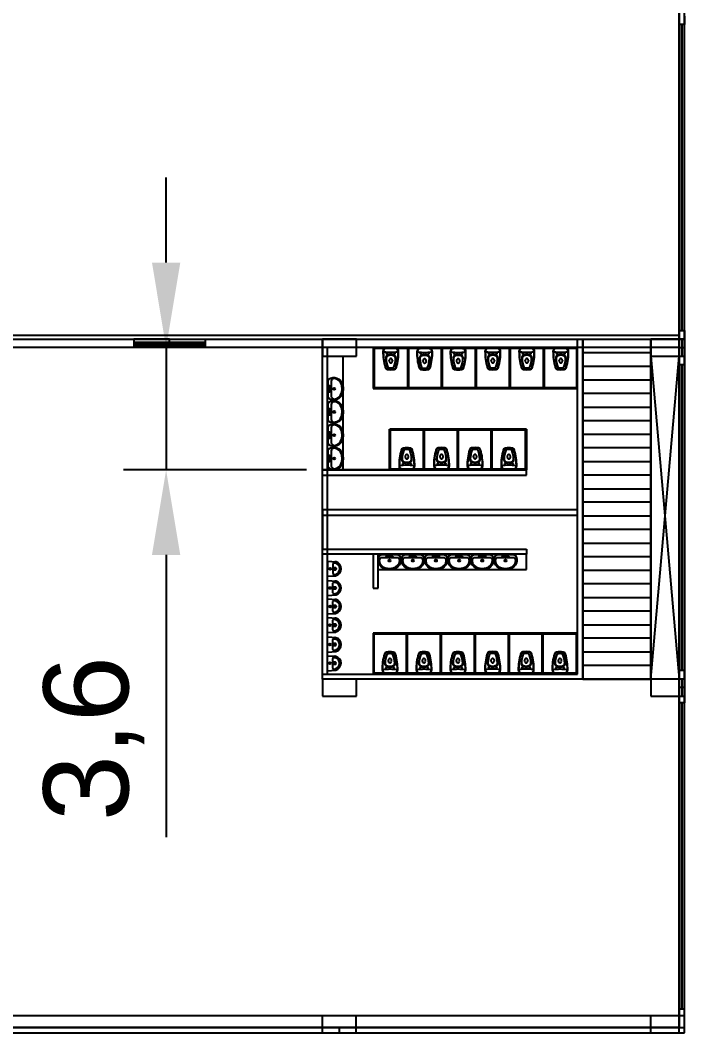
# Model space of a CAD drawing. Header units: millimetres. Extents: x 332 to 5606, y 276 to 1426.
# Drawn here: x 2872.5 to 2892.04, y 754.46 to 784.23 of the extents above; entities that cross this region are included whole.
import ezdxf

# ---------------------------------------------------------------- set-up
doc = ezdxf.new("R2010")
doc.units = ezdxf.units.MM
doc.layers.add('PEITORIL', color=5, linetype='Continuous')
doc.styles.get("Standard").update_dxf_attribs({"font": 'arial.ttf'})
doc.dimstyles.new('ISO-25', dxfattribs={"dimtxt": 2.5, "dimasz": 2.5, "dimexe": 1.25, "dimexo": 0.625, "dimtad": 1, "dimtxsty": 'Standard', "dimcen": 2.5, "dimadec": 0, "dimazin": 0, "dimtfac": 1, "dimtmove": 0, "dimatfit": 3, "dimfxl": 1, "dimarcsym": 0})

# ---------------------------------------------------------------- blocks, each defined once
blk = doc.blocks.new('vaso_cx_acoplada_1')
at = {"linetype": 'Continuous'}
for centre in [(-0.111, -0.242), (0.122, -0.242)]:
    blk.add_circle(centre, 0.008, dxfattribs=at)
for centre, radius, start, end in [((-0.115, -0.184), 0.11, 136.5326, 180), ((1.375, -0.195), 1.6, 179.59, 196.6011), ((0.001, -0.212), 0.215, 171.5717, 179.2851), ((1.375, -0.195), 1.59, 180.5244, 196.1957), ((0.001, -0.212), 0.215, 163.9784, 171.5717), ((-0.204, -0.182), 0.008, 171.5717, 263.6349), ((-0.101, -0.184), 0.11, 136.5326, 164.4946), ((0.005, 1.698), 1.9, 263.6349, 270), ((-0.249, -0.065), 0.07, 321.8555, 326.3665), ((-0.183, -0.109), 0.01, 95.7172, 146.3665), ((0.005, -1.99), 1.9, 90, 95.7172), ((-0.235, -0.065), 0.07, 321.8555, 326.3665), ((-0.16, -0.118), 0.0225, 114.5237, 139.2949), ((0.005, -0.493), 0.225, 90, 120.5583), ((0.005, -0.517), 0.225, 90, 116.109), ((0.005, -1.99), 1.9, 84.2828, 90), ((0.005, 1.698), 1.9, 270, 276.3651), ((0.005, -0.493), 0.225, 59.4417, 90), ((0.005, -0.517), 0.225, 63.891, 90), ((-1.364, -0.195), 1.59, 343.8043, 359.4756), ((-1.364, -0.195), 1.6, 343.3989, 0.41), ((0.171, -0.118), 0.0225, 40.7051, 65.4763), ((0.246, -0.065), 0.07, 213.6335, 218.1445), ((0.111, -0.184), 0.11, 15.5054, 43.4674), ((0.194, -0.109), 0.01, 33.6335, 84.2828), ((0.26, -0.065), 0.07, 213.6335, 218.1445), ((0.125, -0.184), 0.11, 0, 43.4674), ((0.215, -0.182), 0.008, 276.3651, 8.4283), ((0.01, -0.212), 0.215, 8.4283, 16.0216), ((0.01, -0.212), 0.215, 0.7149, 8.4283), ((-0.071, -0.363), 0.075, 120.5583, 184.2477), ((0.852, -0.295), 1, 184.2477, 200.2598), ((-0.061, -0.382), 0.075, 116.109, 182.0289), ((0.664, -0.356), 0.8, 182.0289, 200.9188), ((0.019, -0.458), 0.0636, 167.7779, 198.8244), ((-0.038, -0.446), 0.00501, 140.0137, 160.5298), ((-0.045, -0.439), 0.00416, 309.4719, 346.4901), ((0.048, -0.453), 0.0893, 163.2777, 172.1219), ((0.022, -0.458), 0.0664, 197.8884, 217.9267), ((0.027, -0.446), 0.0677, 144.0457, 163.2777), ((0.012, -0.466), 0.0536, 217.9267, 242.0063), ((0.014, -0.437), 0.0515, 119.7295, 144.0457), ((0.005, -0.478), 0.0398, 242.0063, 270), ((0.005, -0.422), 0.0347, 90, 119.7295), ((0.005, -0.422), 0.0347, 60.2705, 90), ((0.005, -0.478), 0.0398, 270, 297.9937), ((-0.003, -0.437), 0.0515, 35.9543, 60.2705), ((-0.001, -0.466), 0.0536, 297.9937, 322.0733), ((-0.016, -0.446), 0.0677, 16.7223, 35.9543), ((-0.011, -0.458), 0.0664, 322.0733, 342.1116), ((-0.037, -0.453), 0.0893, 7.8781, 16.7223), ((0.056, -0.439), 0.00416, 193.5099, 230.5281), ((-0.008, -0.458), 0.0636, 341.1756, 12.2221), ((0.049, -0.446), 0.00501, 19.4702, 39.9863), ((-0.653, -0.356), 0.8, 339.0812, 357.9711), ((-0.841, -0.295), 1, 339.7402, 355.7523), ((0.071, -0.382), 0.075, 357.9711, 63.891), ((0.082, -0.363), 0.075, 355.7523, 59.4417), ((-0.081, -0.629), 0.08, 196.6011, 260.4041), ((-0.075, -0.616), 0.08, 196.1957, 260.8899), ((0.005, -0.117), 0.6, 260.4041, 270), ((0.005, -0.117), 0.586, 260.8899, 270), ((-0.062, -0.632), 0.026, 200.2598, 262.5367), ((-0.059, -0.633), 0.026, 200.9188, 262.8803), ((0.005, -0.117), 0.546, 262.5367, 270), ((0.005, -0.117), 0.546, 270, 277.4633), ((0.005, -0.117), 0.586, 270, 279.1101), ((0.005, -0.117), 0.6, 270, 279.5959), ((0.07, -0.633), 0.026, 277.1197, 339.0812), ((0.073, -0.632), 0.026, 277.4633, 339.7402), ((0.086, -0.616), 0.08, 279.1101, 343.8043), ((0.092, -0.629), 0.08, 279.5959, 343.3989)]:
    blk.add_arc(centre, radius, start, end, dxfattribs=at)
blk = doc.blocks.new('mictorio')
for p, q in [((-0.214, 0), (0.214, 0)), ((-0.221, -0.008), (-0.203, -0.242)), ((-0.171, -0.19), (-0.165, -0.236)), ((-0.143, -0.157), (0.143, -0.157)), ((0.171, -0.19), (0.165, -0.236)), ((0.221, -0.008), (0.203, -0.242))]:
    blk.add_line(p, q)
for centre, radius in [((-0.028, -0.196), 0.0107), ((-0.028, -0.227), 0.0107), ((0, -0.072), 0.0286), ((0, -0.072), 0.0143), ((0, -0.18), 0.0107), ((0, -0.243), 0.0107), ((0.028, -0.196), 0.0107), ((0.028, -0.227), 0.0107)]:
    blk.add_circle(centre, radius)
for centre, radius, start, end in [((-0.214, -0.007), 0.00716, 90, 184.572), ((0.214, -0.007), 0.00716, 355.428, 90), ((-0.13, -0.229), 0.0737, 108.6318, 194.8504), ((0, -0.192), 0.209, 195.6529, 344.3471), ((-0.143, -0.186), 0.0286, 90, 187.7652), ((0, -0.181), 0.174, 198.6893, 341.3107), ((0.143, -0.186), 0.0286, 352.2348, 90), ((0.13, -0.229), 0.0737, 345.1496, 71.3682)]:
    blk.add_arc(centre, radius, start, end)
blk = doc.blocks.new('lavatorio_66x45')
blk.add_lwpolyline([(-0.285, -0.029, -0.247757), (-0.23, 0), (0, 0), (0.23, 0, -0.247757), (0.285, -0.029, -0.523187), (0.129, -0.437, -0.064231), (0, -0.454, -0.064231), (-0.129, -0.437, -0.523187)], format="xyb", close=True)
for points in [[(0.122, -0.408, 0.331039), (0.301, -0.191, 0.428943), (0.221, -0.107), (0, -0.107), (-0.221, -0.107, 0.428943), (-0.301, -0.191, 0.331039), (-0.122, -0.408)], [(-0.284, -0.053, -0.019603), (-0.274, -0.037, -0.247757), (-0.23, -0.013), (0.23, -0.013, -0.247757), (0.274, -0.037, -0.019603), (0.284, -0.053, -0.064281)]]:
    blk.add_lwpolyline(points, format="xyb")
for centre, radius in [((-0.074, -0.053), 0.0234), ((0, -0.194), 0.03), ((0, -0.053), 0.0234), ((0.074, -0.053), 0.0234)]:
    blk.add_circle(centre, radius)
for start, end in [(253.4907, 270), (270, 286.5093)]:
    blk.add_arc((0, 0.053), 0.477, start, end)
blk = doc.blocks.new('PORTA')
for p, q in [((-0.09, 0), (-0.09, -2.1)), ((-0.06, 0), (-0.06, -2.1))]:
    blk.add_line(p, q)
at = {"layer": 'PEITORIL'}
for p, q in [((-0.15, 0), (-0.15, -2.1)), ((0, 0), (0, -2.1))]:
    blk.add_line(p, q, dxfattribs=at)
blk = doc.blocks.new('*D109')
at = {"color": 0, "lineweight": -2, "transparency": 16777216}
for p, q in [((2876.791, 777.105), (2876.791, 779.605)), ((2880.917, 774.605), (2875.541, 774.605)), ((2876.791, 774.605), (2876.791, 771.005)), ((2880.917, 771.005), (2875.541, 771.005)), ((2876.791, 768.505), (2876.791, 760.207))]:
    blk.add_line(p, q, dxfattribs=at)
at = {"color": 0, "transparency": 16777216}
for points in [[(2876.375, 777.105), (2877.208, 777.105), (2876.791, 774.605)], [(2876.375, 768.505), (2877.208, 768.505), (2876.791, 771.005)]]:
    blk.add_solid(points, dxfattribs=at)
at = {"layer": 'Defpoints', "color": 0, "transparency": 16777216}
for p in [(2881.542, 774.605), (2876.791, 771.005), (2881.542, 771.005)]:
    blk.add_point(p, dxfattribs=at)
at = {"color": 0, "transparency": 16777216, "insert": (2874.664, 763.106), "char_height": 2.5, "attachment_point": 5, "rotation": 90}
blk.add_mtext('3,6', dxfattribs=at)

msp = doc.modelspace()

# ---------------------------------------------------------------- linework, layer by layer
for p, q in [((2892.035, 754.455), (2892.035, 814.755)), ((2891.885, 754.605), (2891.885, 814.605)), ((2891.885, 784.605), (2891.885, 774.605)), ((2892.035, 784.355), (2892.035, 784.105)), ((2891.885, 784.105), (2891.885, 775.105)), ((2892.035, 775.105), (2892.035, 774.855)), ((2882.392, 774.855), (2881.392, 774.855)), ((2881.392, 774.855), (2881.392, 774.355)), ((2882.392, 774.355), (2882.392, 774.855)), ((2889.044, 764.855), (2889.044, 774.855)), ((2889.044, 774.855), (2891.044, 774.855)), ((2889.044, 774.855), (2889.044, 774.455)), ((2892.044, 774.855), (2891.044, 774.855)), ((2891.044, 774.855), (2891.044, 774.355)), ((2891.885, 774.855), (2892.044, 774.855)), ((2891.96, 774.855), (2891.96, 774.355)), ((2892.035, 774.855), (2892.035, 774.855)), ((2892.044, 774.355), (2892.044, 774.855)), ((2889.044, 774.455), (2891.044, 774.455)), ((2889.044, 774.455), (2889.044, 774.055)), ((2891.885, 774.605), (2892.035, 774.605)), ((2892.035, 774.605), (2892.035, 764.605)), ((2881.392, 774.355), (2882.392, 774.355)), ((2891.885, 774.355), (2891.885, 774.105)), ((2891.885, 774.355), (2892.044, 774.355)), ((2889.044, 774.055), (2891.044, 774.055)), ((2889.044, 774.055), (2889.044, 773.655)), ((2892.035, 774.105), (2892.035, 765.105)), ((2889.044, 773.655), (2891.044, 773.655)), ((2891.044, 773.655), (2891.044, 773.255)), ((2891.044, 773.255), (2889.044, 773.255)), ((2889.044, 773.255), (2889.044, 772.855)), ((2889.044, 772.855), (2891.044, 772.855)), ((2891.044, 772.855), (2891.044, 772.455)), ((2891.044, 772.455), (2889.044, 772.455)), ((2889.044, 772.455), (2889.044, 772.055)), ((2889.044, 772.055), (2891.044, 772.055)), ((2891.044, 772.055), (2891.044, 771.655)), ((2891.044, 771.655), (2889.044, 771.655)), ((2889.044, 771.655), (2889.044, 771.255)), ((2889.044, 771.255), (2891.044, 771.255)), ((2891.044, 771.255), (2891.044, 770.855)), ((2891.044, 770.855), (2889.044, 770.855)), ((2889.044, 770.855), (2889.044, 770.455)), ((2889.044, 770.455), (2891.044, 770.455)), ((2891.044, 770.455), (2891.044, 770.055)), ((2891.044, 770.055), (2889.044, 770.055)), ((2889.044, 770.055), (2889.044, 769.655)), ((2889.044, 769.655), (2891.044, 769.655)), ((2891.044, 769.655), (2891.044, 769.255)), ((2891.044, 769.255), (2889.044, 769.255)), ((2889.044, 769.255), (2889.044, 768.855)), ((2889.044, 768.855), (2891.044, 768.855)), ((2891.044, 768.855), (2891.044, 768.455)), ((2891.044, 768.455), (2889.044, 768.455)), ((2889.044, 768.455), (2889.044, 768.055)), ((2889.044, 768.055), (2891.044, 768.055)), ((2891.044, 768.055), (2891.044, 767.655)), ((2891.044, 767.655), (2889.044, 767.655)), ((2889.044, 767.655), (2889.044, 767.255)), ((2889.044, 767.255), (2891.044, 767.255)), ((2891.044, 767.255), (2891.044, 766.855)), ((2891.044, 766.855), (2889.044, 766.855)), ((2889.044, 766.855), (2889.044, 766.455)), ((2889.044, 766.455), (2891.044, 766.455)), ((2891.044, 766.455), (2891.044, 766.055)), ((2891.044, 766.055), (2889.044, 766.055)), ((2889.044, 766.055), (2889.044, 765.655)), ((2889.044, 765.655), (2891.044, 765.655)), ((2891.044, 765.655), (2891.044, 765.255)), ((2891.044, 765.255), (2889.044, 765.255)), ((2889.044, 765.255), (2889.044, 764.855)), ((2891.885, 765.105), (2891.885, 764.855)), ((2882.392, 764.855), (2881.392, 764.855)), ((2881.392, 764.855), (2881.392, 764.355)), ((2882.392, 764.355), (2882.392, 764.855)), ((2891.044, 764.855), (2889.044, 764.855)), ((2889.044, 764.855), (2891.044, 764.855)), ((2892.044, 764.855), (2891.044, 764.855)), ((2891.044, 764.855), (2891.044, 764.355)), ((2891.96, 764.855), (2891.96, 764.355)), ((2892.044, 764.355), (2892.044, 764.855)), ((2881.392, 764.355), (2882.392, 764.355)), ((2891.044, 764.355), (2892.044, 764.355)), ((2892.035, 764.605), (2891.885, 764.605)), ((2891.885, 764.605), (2891.885, 754.605)), ((2892.035, 764.355), (2892.035, 764.155)), ((2891.885, 764.155), (2891.885, 755.155)), ((2892.035, 755.055), (2892.035, 764.105)), ((2882.385, 754.955), (2881.385, 754.955)), ((2881.385, 754.955), (2881.385, 754.455)), ((2882.385, 754.455), (2882.385, 754.955)), ((2892.038, 754.955), (2891.038, 754.955)), ((2891.038, 754.955), (2891.038, 754.455)), ((2891.885, 754.955), (2891.885, 755.055)), ((2891.96, 754.955), (2891.885, 754.955)), ((2892.038, 754.455), (2892.038, 754.955)), ((2771.885, 754.605), (2891.885, 754.605)), ((2871.885, 754.605), (2881.885, 754.605)), ((2881.885, 754.605), (2881.885, 754.455)), ((2891.885, 754.455), (2891.885, 754.605)), ((2891.885, 754.605), (2892.035, 754.605)), ((2771.735, 754.455), (2892.035, 754.455)), ((2881.385, 754.455), (2882.385, 754.455)), ((2881.885, 754.455), (2891.885, 754.455)), ((2891.038, 754.455), (2892.038, 754.455))]:
    msp.add_line(p, q)
at = {"color": 5, "lineweight": 30}
for p, q in [((2891.96, 784.105), (2891.96, 775.105)), ((2891.96, 774.105), (2891.96, 765.105)), ((2891.96, 764.155), (2891.96, 755.155))]:
    msp.add_line(p, q, dxfattribs=at)
at = {"color": 7, "true_color": 0xffffff}
for p, q in [((2891.885, 774.955), (2771.885, 774.955)), ((2881.991, 774.355), (2881.991, 771.005)), ((2887.392, 768.079), (2887.392, 768.53)), ((2883.029, 768.079), (2887.392, 768.079)), ((2891.885, 754.955), (2771.885, 754.955))]:
    msp.add_line(p, q, dxfattribs=at)
at = {"color": 3}
for p, q in [((2876.892, 774.855), (2875.842, 774.855)), ((2875.842, 774.855), (2875.842, 774.605)), ((2876.892, 774.605), (2876.892, 774.855)), ((2876.892, 774.855), (2877.942, 774.855)), ((2877.942, 774.855), (2877.942, 774.605)), ((2877.892, 774.605), (2876.892, 774.605)), ((2881.542, 765.006), (2881.542, 774.605)), ((2882.879, 774.605), (2882.879, 773.405)), ((2882.894, 774.605), (2882.879, 774.605)), ((2888.864, 774.575), (2882.879, 774.575)), ((2883.894, 774.605), (2882.894, 774.605)), ((2882.894, 774.605), (2882.894, 773.405)), ((2882.894, 774.605), (2882.894, 773.405)), ((2882.909, 774.605), (2882.909, 773.405)), ((2884.894, 774.605), (2883.894, 774.605)), ((2883.894, 774.605), (2883.894, 773.405)), ((2883.894, 774.605), (2883.924, 774.605)), ((2883.924, 774.605), (2883.924, 773.405)), ((2884.879, 774.605), (2884.879, 773.405)), ((2885.894, 774.605), (2884.894, 774.605)), ((2884.894, 774.605), (2884.894, 773.405)), ((2884.894, 774.605), (2884.894, 773.405)), ((2884.909, 774.605), (2884.909, 773.405)), ((2885.879, 774.605), (2885.879, 773.405)), ((2886.894, 774.605), (2885.894, 774.605)), ((2885.894, 774.605), (2885.894, 773.405)), ((2885.894, 774.605), (2885.894, 773.405)), ((2885.909, 774.605), (2885.909, 773.405)), ((2886.879, 774.605), (2886.879, 773.405)), ((2887.894, 774.605), (2886.894, 774.605)), ((2886.894, 774.605), (2886.894, 773.405)), ((2886.894, 774.605), (2886.894, 773.405)), ((2886.909, 774.605), (2886.909, 773.405)), ((2887.894, 774.605), (2887.879, 774.605)), ((2887.879, 774.605), (2887.879, 773.405)), ((2888.894, 774.605), (2887.894, 774.605)), ((2887.894, 774.605), (2887.894, 773.405)), ((2888.894, 774.605), (2887.894, 774.605)), ((2887.894, 774.605), (2887.909, 774.605)), ((2887.909, 774.605), (2887.909, 773.405)), ((2888.894, 774.605), (2888.864, 774.605)), ((2888.864, 774.605), (2888.864, 773.405)), ((2888.894, 773.405), (2888.894, 774.605)), ((2881.392, 769.68), (2881.392, 774.355)), ((2882.879, 773.435), (2888.894, 773.435)), ((2882.879, 773.405), (2882.894, 773.405)), ((2882.894, 773.405), (2883.894, 773.405)), ((2883.894, 773.405), (2883.894, 773.435)), ((2883.894, 773.405), (2884.894, 773.405)), ((2884.894, 773.405), (2885.894, 773.405)), ((2885.894, 773.405), (2886.894, 773.405)), ((2886.894, 773.405), (2887.894, 773.405)), ((2887.894, 773.405), (2888.894, 773.405)), ((2883.362, 771.005), (2883.362, 772.205)), ((2883.362, 772.205), (2887.392, 772.205)), ((2887.392, 772.175), (2883.362, 772.175)), ((2883.377, 771.005), (2883.377, 772.205)), ((2884.377, 772.205), (2883.377, 772.205)), ((2883.377, 771.005), (2883.377, 772.205)), ((2883.392, 771.005), (2883.392, 772.205)), ((2884.362, 771.005), (2884.362, 772.205)), ((2884.377, 771.005), (2884.377, 772.205)), ((2885.377, 772.205), (2884.377, 772.205)), ((2884.377, 771.005), (2884.377, 772.205)), ((2884.392, 771.005), (2884.392, 772.205)), ((2885.362, 771.005), (2885.362, 772.205)), ((2885.377, 771.005), (2885.377, 772.205)), ((2886.377, 772.205), (2885.377, 772.205)), ((2885.377, 771.005), (2885.377, 772.205)), ((2885.392, 771.005), (2885.392, 772.205)), ((2886.347, 771.005), (2886.347, 772.205)), ((2886.377, 771.005), (2886.377, 772.205)), ((2887.377, 772.205), (2886.377, 772.205)), ((2886.377, 772.205), (2886.377, 772.175)), ((2887.362, 771.005), (2887.362, 772.205)), ((2887.377, 771.005), (2887.377, 772.205)), ((2887.377, 771.005), (2887.377, 772.205)), ((2887.392, 772.205), (2887.377, 772.205)), ((2887.392, 771.005), (2887.392, 772.205)), ((2887.392, 772.205), (2887.392, 771.005)), ((2887.392, 771.005), (2881.392, 771.005)), ((2881.392, 771.005), (2881.392, 771.005)), ((2881.392, 771.005), (2882.377, 771.005)), ((2882.377, 771.005), (2882.362, 771.005)), ((2882.377, 771.005), (2883.377, 771.005)), ((2882.377, 771.005), (2882.392, 771.005)), ((2883.362, 771.035), (2887.392, 771.035)), ((2883.377, 771.005), (2884.377, 771.005)), ((2884.377, 771.005), (2885.377, 771.005)), ((2885.377, 771.005), (2886.377, 771.005)), ((2886.377, 771.005), (2886.347, 771.005)), ((2886.377, 771.005), (2887.377, 771.005)), ((2887.377, 771.005), (2887.392, 771.005)), ((2887.392, 770.855), (2887.392, 771.005)), ((2881.392, 769.855), (2881.392, 770.855)), ((2881.392, 770.855), (2887.392, 770.855)), ((2888.894, 769.83), (2881.392, 769.83)), ((2881.392, 769.83), (2881.392, 769.68)), ((2888.894, 769.68), (2888.894, 769.83)), ((2881.392, 765.005), (2881.392, 769.68)), ((2881.392, 769.68), (2888.894, 769.68)), ((2881.392, 769.68), (2881.392, 768.68)), ((2881.392, 768.68), (2887.392, 768.68)), ((2887.392, 768.53), (2881.392, 768.53)), ((2882.879, 768.53), (2882.879, 767.53)), ((2883.029, 767.53), (2883.029, 768.53)), ((2887.392, 768.68), (2887.392, 768.53)), ((2882.879, 767.53), (2883.029, 767.53)), ((2883.879, 766.205), (2882.879, 766.205)), ((2882.879, 766.205), (2882.879, 765.005)), ((2888.894, 766.175), (2882.879, 766.175)), ((2882.909, 765.005), (2882.909, 766.205)), ((2883.864, 765.005), (2883.864, 766.205)), ((2883.879, 765.005), (2883.879, 766.205)), ((2884.879, 766.205), (2883.879, 766.205)), ((2883.894, 765.005), (2883.894, 766.205)), ((2884.864, 765.005), (2884.864, 766.205)), ((2884.879, 765.005), (2884.879, 766.205)), ((2885.879, 766.205), (2884.879, 766.205)), ((2884.879, 765.005), (2884.879, 766.205)), ((2884.894, 765.005), (2884.894, 766.205)), ((2885.864, 765.005), (2885.864, 766.205)), ((2885.879, 765.005), (2885.879, 766.205)), ((2886.879, 766.205), (2885.879, 766.205)), ((2885.879, 765.005), (2885.879, 766.205)), ((2885.894, 765.005), (2885.894, 766.205)), ((2886.864, 765.005), (2886.864, 766.205)), ((2886.879, 765.005), (2886.879, 766.205)), ((2887.879, 766.205), (2886.879, 766.205)), ((2886.879, 765.005), (2886.879, 766.205)), ((2886.894, 765.005), (2886.894, 766.205)), ((2887.849, 765.005), (2887.849, 766.205)), ((2887.879, 765.005), (2887.879, 766.205)), ((2888.879, 766.205), (2887.879, 766.205)), ((2887.879, 766.205), (2887.879, 766.175)), ((2888.864, 765.005), (2888.864, 766.205)), ((2888.879, 765.005), (2888.879, 766.205)), ((2888.879, 765.005), (2888.879, 766.205)), ((2888.894, 766.205), (2888.879, 766.205)), ((2888.894, 765.005), (2888.894, 766.205)), ((2881.392, 765.005), (2881.542, 765.006)), ((2882.879, 765.005), (2883.879, 765.005)), ((2882.879, 765.005), (2883.879, 765.005)), ((2882.879, 765.005), (2882.909, 765.005)), ((2882.909, 765.035), (2888.894, 765.035)), ((2883.879, 765.005), (2883.864, 765.005)), ((2883.879, 765.005), (2884.879, 765.005)), ((2883.879, 765.005), (2883.894, 765.005)), ((2884.879, 765.005), (2885.879, 765.005)), ((2885.879, 765.005), (2886.879, 765.005)), ((2886.879, 765.005), (2887.879, 765.005)), ((2887.879, 765.005), (2887.849, 765.005)), ((2887.879, 765.005), (2888.879, 765.005)), ((2888.879, 765.005), (2888.894, 765.005))]:
    msp.add_line(p, q, dxfattribs=at)
at = {"color": 1}
for p, q in [((2881.392, 764.855), (2881.392, 774.855)), ((2888.894, 765.005), (2888.894, 774.855)), ((2891.044, 764.855), (2891.044, 774.855)), ((2881.392, 774.605), (2774.735, 774.605)), ((2889.044, 774.605), (2881.392, 774.605)), ((2889.044, 774.155), (2889.044, 764.855)), ((2891.044, 774.355), (2891.885, 774.355)), ((2891.044, 774.355), (2891.044, 764.855)), ((2891.044, 774.355), (2891.885, 764.855)), ((2891.044, 764.855), (2891.885, 774.355)), ((2881.392, 765.005), (2888.894, 765.005)), ((2889.044, 764.855), (2881.392, 764.855)), ((2889.044, 764.855), (2883.894, 764.855)), ((2891.885, 764.855), (2891.044, 764.855))]:
    msp.add_line(p, q, dxfattribs=at)
at = {"color": 1, "lineweight": -3}
for points in [[(2771.885, 794.855), (2891.885, 794.855), (2891.885, 774.605), (2771.885, 774.605)], [(2771.885, 774.855), (2891.885, 774.855), (2891.885, 754.605), (2771.885, 754.605)]]:
    msp.add_lwpolyline(points, close=True, dxfattribs=at)
at = {"layer": 'PEITORIL'}
for p, q in [((2892.035, 784.105), (2891.885, 784.105)), ((2891.885, 775.105), (2892.035, 775.105)), ((2891.885, 774.105), (2892.035, 774.105)), ((2892.035, 765.105), (2891.885, 765.105)), ((2892.035, 764.155), (2891.885, 764.155)), ((2891.885, 755.155), (2892.035, 755.155))]:
    msp.add_line(p, q, dxfattribs=at)

# ---------------------------------------------------------------- block references
at = {"color": 3}
for name, p, rotation in [('PORTA', (2877.942, 774.605), 270), ('lavatorio_66x45', (2881.542, 773.393), 90), ('lavatorio_66x45', (2881.542, 772.711), 90), ('lavatorio_66x45', (2881.542, 772.03), 90), ('lavatorio_66x45', (2881.542, 771.343), 90), ('vaso_cx_acoplada_1', (2883.877, 770.941), 179.999999999994), ('vaso_cx_acoplada_1', (2884.897, 770.946), 179.999999999994), ('vaso_cx_acoplada_1', (2885.882, 770.946), 179.999999999994), ('vaso_cx_acoplada_1', (2886.877, 770.941), 179.999999999994), ('mictorio', (2881.543, 768.1), 89.8356227676094), ('mictorio', (2881.541, 767.535), 89.8356227676094), ('mictorio', (2881.54, 766.992), 89.8356227676094), ('mictorio', (2881.538, 766.443), 89.8356227676094), ('mictorio', (2881.537, 765.873), 89.8356227676094), ('mictorio', (2881.535, 765.323), 89.8356227676094), ('vaso_cx_acoplada_1', (2883.379, 764.941), 179.999999999994), ('vaso_cx_acoplada_1', (2884.379, 764.941), 179.999999999994), ('vaso_cx_acoplada_1', (2885.379, 764.941), 179.999999999994), ('vaso_cx_acoplada_1', (2886.4, 764.946), 179.999999999994), ('vaso_cx_acoplada_1', (2887.385, 764.946), 179.999999999994), ('vaso_cx_acoplada_1', (2888.379, 764.941), 179.999999999994)]:
    msp.add_blockref(name, p, dxfattribs=dict(at, rotation=rotation))
for name, p in [('vaso_cx_acoplada_1', (2883.394, 774.67)), ('vaso_cx_acoplada_1', (2884.389, 774.665)), ('vaso_cx_acoplada_1', (2885.374, 774.665)), ('vaso_cx_acoplada_1', (2886.394, 774.67)), ('vaso_cx_acoplada_1', (2887.394, 774.67)), ('vaso_cx_acoplada_1', (2888.394, 774.67)), ('lavatorio_66x45', (2883.36, 768.533)), ('lavatorio_66x45', (2884.048, 768.533)), ('lavatorio_66x45', (2884.728, 768.533)), ('lavatorio_66x45', (2885.41, 768.533)), ('lavatorio_66x45', (2886.09, 768.533)), ('lavatorio_66x45', (2886.773, 768.533))]:
    msp.add_blockref(name, p, dxfattribs=at)

# ---------------------------------------------------------------- dimensions: what is measured, and where the dimension line sits
dim = msp.add_linear_dim(base=(2876.791, 771.005), p1=(2881.542, 774.605), p2=(2881.542, 771.005), angle=90, dimstyle='ISO-25', dxfattribs=at)
dim.commit()
dim.dimension.update_dxf_attribs({"geometry": '*D109', "text_midpoint": (2874.664, 763.106)})

doc.saveas('drawing.dxf')
